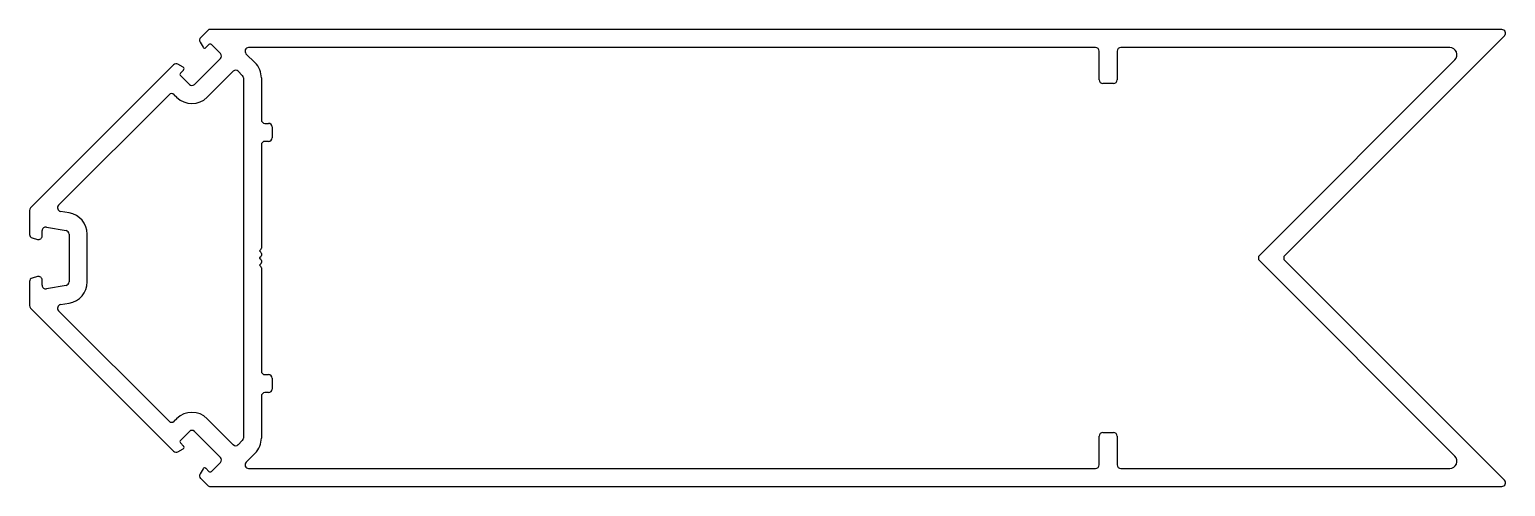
# Model space of a CAD drawing. Extents: x -97 to 108, y 23 to 87.
import ezdxf

# ---------------------------------------------------------------- set-up
doc = ezdxf.new("R2010")
doc.units = 0
doc.layers.get('0').update_dxf_attribs({"linetype": 'CONTINUOUS'})

msp = doc.modelspace()

# ---------------------------------------------------------------- linework, layer by layer
for p, q in [((-71.95, 86.73), (-73.01, 85.67)), ((107.94, 86.81), (-71.77, 86.81)), ((-73.09, 85.07), (-72.67, 84.34)), ((-72.27, 84.29), (-71.85, 84.72)), ((-71.49, 84.72), (-70.26, 83.48)), ((51.44, 84.31), (-66.34, 84.31)), ((100.69, 84.31), (54.94, 84.31)), ((77.75, 55.41), (108.29, 85.95)), ((-70.26, 82.77), (-73.86, 79.16)), ((-66.7, 83.45), (-65.44, 82.2)), ((51.94, 79.81), (51.94, 83.81)), ((54.44, 83.81), (54.44, 79.81)), ((74.21, 55.41), (101.4, 82.6)), ((-76.77, 81.92), (-96.66, 62.03)), ((-75.43, 81.58), (-76.16, 82)), ((-75.81, 80.76), (-75.38, 81.18)), ((-74.57, 79.16), (-75.81, 80.4)), ((-72.09, 77.4), (-68.49, 81)), ((-67.78, 81), (-67.21, 80.43)), ((-67.06, 80.08), (-67.06, 30.04)), ((-64.56, 80.08), (-64.56, 74.27)), ((53.94, 79.31), (52.44, 79.31)), ((-92.76, 62.39), (-77.4, 77.75)), ((-76.69, 77.75), (-76.34, 77.4)), ((-64.06, 73.77), (-63.56, 73.77)), ((-63.06, 73.27), (-63.06, 71.77)), ((-64.56, 70.77), (-64.56, 56.41)), ((-63.56, 71.27), (-64.06, 71.27)), ((-96.8, 61.67), (-96.8, 58.33)), ((-91.28, 61.33), (-92.5, 61.54)), ((-96.43, 57.84), (-95.68, 57.64)), ((-95.05, 58.12), (-95.05, 58.86)), ((-94.46, 59.35), (-91.71, 58.86)), ((-91.3, 58.37), (-91.3, 51.74)), ((-88.8, 51.74), (-88.8, 58.37)), ((-64.64, 56.23), (-64.81, 56.06)), ((-64.81, 56.05), (-64.64, 55.88)), ((-64.56, 55.7), (-64.56, 55.41)), ((-64.64, 55.23), (-64.81, 55.06)), ((-64.81, 55.05), (-64.64, 54.88)), ((-64.64, 54.23), (-64.81, 54.06)), ((-64.81, 54.05), (-64.64, 53.88)), ((-64.56, 54.7), (-64.56, 54.41)), ((-64.56, 53.7), (-64.56, 39.35)), ((101.4, 27.51), (74.21, 54.7)), ((108.29, 24.16), (77.75, 54.7)), ((-96.8, 51.79), (-96.8, 48.44)), ((-95.68, 52.47), (-96.43, 52.27)), ((-95.05, 51.26), (-95.05, 51.99)), ((-91.71, 51.25), (-94.46, 50.77)), ((-96.66, 48.09), (-76.77, 28.2)), ((-77.4, 32.36), (-92.76, 47.73)), ((-92.5, 48.58), (-91.28, 48.79)), ((-64.06, 38.85), (-63.56, 38.85)), ((-63.06, 38.35), (-63.06, 36.85)), ((-64.56, 35.85), (-64.56, 30.04)), ((-63.56, 36.35), (-64.06, 36.35)), ((-76.34, 32.72), (-76.69, 32.36)), ((-75.81, 29.71), (-74.57, 30.95)), ((-73.86, 30.95), (-70.26, 27.34)), ((-68.49, 29.11), (-72.09, 32.72)), ((52.44, 30.81), (53.94, 30.81)), ((-75.38, 28.93), (-75.81, 29.36)), ((-67.21, 29.68), (-67.78, 29.11)), ((51.94, 26.31), (51.94, 30.31)), ((54.44, 30.31), (54.44, 26.31)), ((-76.16, 28.12), (-75.43, 28.54)), ((-65.44, 27.92), (-66.7, 26.66)), ((-72.67, 25.77), (-73.09, 25.04)), ((-71.85, 25.4), (-72.27, 25.83)), ((-70.26, 26.64), (-71.49, 25.4)), ((-66.34, 25.81), (51.44, 25.81)), ((54.94, 25.81), (100.69, 25.81)), ((-73.01, 24.44), (-71.95, 23.38)), ((-71.77, 23.31), (107.94, 23.31))]:
    msp.add_line(p, q)
for centre, radius, start, end in [((-71.77, 86.56), 0.25, 90, 135), ((107.94, 86.31), 0.5, 315, 90), ((-72.66, 85.32), 0.5, 135, 210), ((-72.45, 84.47), 0.25, 210, 315), ((-71.67, 84.54), 0.25, 45, 135), ((-66.34, 83.81), 0.5, 90, 225), ((51.44, 83.81), 0.5, 0, 90.0017), ((54.94, 83.81), 0.5, 90.0017, 180), ((100.69, 83.31), 1, 315, 90), ((-70.61, 83.12), 0.5, 315, 45), ((-67.56, 80.08), 3, 0, 45), ((-76.41, 81.56), 0.5, 60, 135), ((-75.63, 80.58), 0.25, 135, 225), ((-75.56, 81.36), 0.25, 315, 60), ((-68.13, 80.65), 0.5, 45, 135), ((-67.56, 80.08), 0.5, 0, 45), ((-74.22, 79.52), 0.5, 225, 315), ((52.44, 79.81), 0.5, 180, 270), ((53.94, 79.81), 0.5, 270, 0), ((-77.04, 77.4), 0.5, 45, 135), ((-74.22, 79.52), 3, 225, 315), ((-64.06, 74.27), 0.5, 180, 270), ((-63.56, 73.27), 0.5, 0, 90), ((-64.06, 70.77), 0.5, 90, 180), ((-63.56, 71.77), 0.5, 270, 0), ((-96.3, 61.67), 0.5, 135, 180), ((-92.41, 62.03), 0.5, 135, 260), ((-91.8, 58.37), 3, 360, 80), ((-96.3, 58.33), 0.5, 180, 255), ((-95.55, 58.12), 0.5, 255, 360), ((-94.55, 58.86), 0.5, 80, 180), ((-91.8, 58.37), 0.5, 0, 80), ((-64.8, 56.06), 0.008, 135, 225), ((-64.81, 56.41), 0.25, 315, 0), ((-64.81, 55.7), 0.25, 360, 45), ((-64.8, 55.06), 0.008, 135, 225), ((-64.8, 54.06), 0.008, 135, 225), ((-64.81, 55.41), 0.25, 315, 360), ((-64.81, 54.7), 0.25, 0, 45), ((-64.81, 54.41), 0.25, 315, 0), ((-64.81, 53.7), 0.25, 0, 45), ((74.57, 55.06), 0.5, 135, 225), ((78.1, 55.06), 0.5, 135, 225), ((-96.3, 51.79), 0.5, 105, 180), ((-95.55, 51.99), 0.5, 0, 105), ((-91.8, 51.74), 0.5, 280, 360), ((-91.8, 51.74), 3, 280, 360), ((-94.55, 51.26), 0.5, 180, 280), ((-96.3, 48.44), 0.5, 180, 225), ((-92.41, 48.08), 0.5, 100, 225), ((-64.06, 39.35), 0.5, 180, 270), ((-63.56, 38.35), 0.5, 0, 90), ((-64.06, 35.85), 0.5, 90, 180), ((-63.56, 36.85), 0.5, 270, 0), ((-74.22, 30.6), 3, 45, 135), ((-77.04, 32.72), 0.5, 225, 315), ((-74.22, 30.6), 0.5, 45, 135), ((52.44, 30.31), 0.5, 90, 180), ((53.94, 30.31), 0.5, 0, 90), ((-75.63, 29.54), 0.25, 135, 225), ((-75.56, 28.76), 0.25, 300, 45), ((-68.13, 29.47), 0.5, 225, 315), ((-67.56, 30.04), 0.5, 315, 0), ((-67.56, 30.04), 3, 315, 0), ((-76.41, 28.55), 0.5, 225, 300), ((-70.61, 26.99), 0.5, 315, 45), ((100.69, 26.81), 1, 270.0001, 45), ((-72.66, 24.79), 0.5, 150, 225), ((-72.45, 25.65), 0.25, 45, 150), ((-71.67, 25.58), 0.25, 225, 315), ((-66.34, 26.31), 0.5, 135, 270), ((51.44, 26.31), 0.5, 270, 0), ((54.94, 26.31), 0.5, 180, 270.0001), ((-71.77, 23.56), 0.25, 225, 270), ((107.94, 23.81), 0.5, 270, 45)]:
    msp.add_arc(centre, radius, start, end)

doc.saveas('drawing.dxf')
